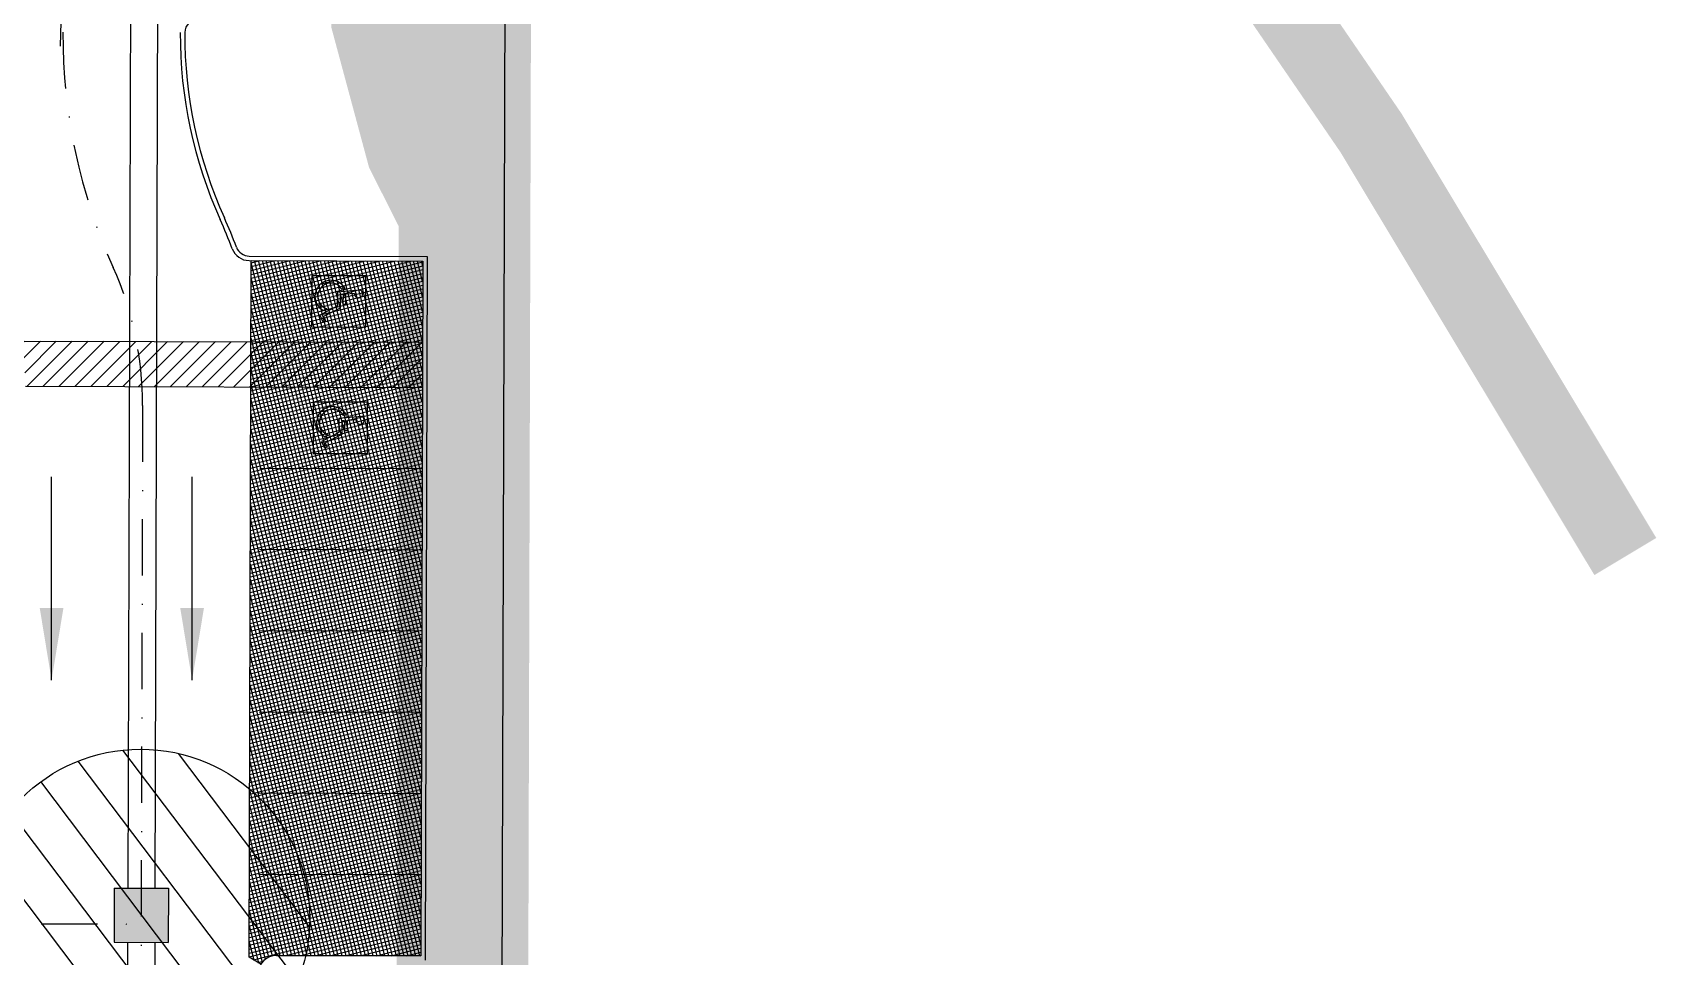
# Model space of a CAD drawing. Header units: feet. Extents: x 26064 to 27719, y 16802 to 28989.
# Drawn here: x 27523.9 to 27704.4, y 17569.4 to 17671.8 of the extents above; entities that cross this region are included whole.
import ezdxf

# ---------------------------------------------------------------- set-up
doc = ezdxf.new("R2010")
doc.units = ezdxf.units.FT
doc.header["$LTSCALE"] = 50
doc.header["$MEASUREMENT"] = 0
for name, pattern in [('CENTERPL', [0.25, 0.125, -0.0625, 0, -0.0625]), ('DASHED', [0.75, 0.5, -0.25]), ('HIDDEN', [0.375, 0.25, -0.125])]:
    doc.linetypes.add(name, pattern=pattern)
for name, color, linetype in [('CL-ROADS', 9, 'CENTERPL'), ('CONC-5INCH-BOUNDS', 251, 'Continuous'), ('CONC-5INCH-HATCH', 251, 'Continuous'), ('CURB-B', 4, 'Continuous'), ('CURB-F', 32, 'Continuous'), ('DEMO-UTILITY', 1, 'Continuous'), ('FENCES-CHAIN', 6, 'FENCE-CHAIN'), ('INLET PROTECTION', 1, 'HIDDEN'), ('INLET-HATCH', 9, 'Continuous'), ('PAINT-MARKINGS', 32, 'Continuous'), ('PARKSTRIPES', 32, 'Continuous'), ('SD-OUTER', 6, 'Continuous'), ('SD-STRUCTURE', 6, 'Continuous'), ('SILT FENCE', 200, 'Continuous'), ('SILT_FENCE', 1, 'HIDDEN'), ('WATER', 5, 'Continuous')]:
    doc.layers.add(name, color=color, linetype=linetype)
doc.styles.add('ls80', font='simplex', dxfattribs={"oblique": 15, "height": 4})
doc.linetypes.add('FENCE-CHAIN', pattern='A,1,0,[133,ltypeshp.shx,S=0.05,R=0,X=0,Y=0],-0.1', length=1.1)
doc.dimstyles.new('dim', dxfattribs={"dimtxt": 0.18, "dimasz": 0.16, "dimexe": 0.0625, "dimexo": 0.0625, "dimgap": 0.03, "dimtad": 3, "dimdec": 4, "dimzin": 0, "dimdsep": 46, "dimtxsty": 'ls80', "dimcen": 0.09, "dimclrd": 256, "dimclre": 256, "dimclrt": 256, "dimaunit": 1, "dimadec": 4, "dimazin": 0, "dimtfac": 1, "dimtdec": 4, "dimtofl": 0, "dimtmove": 2, "dimatfit": 3, "dimfxl": 0, "dimtolj": 1, "dimtzin": 0, "dimlwd": -1, "dimlwe": -1, "dimarcsym": 0})

# ---------------------------------------------------------------- blocks, each defined once
blk = doc.blocks.new('ADA-marking')
for p, q in [((-2.84, 3), (-2.84, -3)), ((2.84, 3), (-2.84, 3)), ((-1.26, 2.37), (-1.04, -0.16)), ((2.84, -3), (2.84, 3)), ((-1.4, 0.7), (-1.37, 0.35)), ((-0.89, 1.74), (-0.81, 0.79)), ((0.32, 0.79), (-0.81, 0.79)), ((-0.78, 0.47), (-0.75, 0.16)), ((-0.78, 0.47), (0.32, 0.47)), ((-0.75, 0.16), (0.74, 0.16)), ((0.32, 0.47), (0.32, 0.79)), ((0.74, 0.16), (1.68, -1.69)), ((-1.04, -0.16), (0.54, -0.16)), ((0.54, -0.16), (1.53, -2.1)), ((0.81, -1.32), (1, -1.68)), ((1.53, -2.1), (2.27, -1.77)), ((1.68, -1.69), (2.14, -1.48)), ((2.14, -1.48), (2.27, -1.77)), ((-2.84, -3), (2.84, -3))]:
    blk.add_line(p, q)
for centre, radius, start, end in [((-0.85, 2.19), 0.454, 264.3974, 156.5932), ((-0.57, -0.87), 1.77, 117.8826, 332.6359), ((-0.57, -0.87), 1.46, 123.2395, 342.159)]:
    blk.add_arc(centre, radius, start, end)

msp = doc.modelspace()

# ---------------------------------------------------------------- hatches: boundary and pattern name
at = {"layer": 'CONC-5INCH-HATCH'}
h = msp.add_hatch(dxfattribs=at)
h.set_pattern_fill('ANSI37', scale=3.33, angle=329.2625, style=0)
edge = h.paths.add_edge_path()
edge.add_line((27548.10657, 17646.54694), (27567.10749, 17646.49149))
edge.add_line((27567.10749, 17646.49149), (27566.88275, 17569.48782))
edge.add_line((27566.88275, 17569.48782), (27550.89904, 17569.53447))
edge.add_arc((27550.89321, 17567.53447), 2, 89.8327778, 149.2684029)
edge.add_line((27549.17407, 17568.55651), (27547.88471, 17569.32303))
edge.add_line((27547.88471, 17569.32303), (27548.10657, 17646.54694))
at = {"layer": 'INLET PROTECTION', "linetype": 'Continuous'}
h = msp.add_hatch(dxfattribs=at)
h.set_pattern_fill('ANSI31', scale=37.499998, angle=262.0889784, style=0)
h.set_pattern_definition([(307.088978, (51646.827, -5691.0832), (3.7392183, 2.82681806), [])])
edge = h.paths.add_edge_path()
edge.add_arc((27535.83876, 17573.64291), 18.75, 0, 360)
at = {"layer": 'PAINT-MARKINGS'}
h = msp.add_hatch(dxfattribs=at)
h.set_pattern_fill('ANSI31', scale=10, style=0)
h.paths.add_polyline_path([(27567.08123, 17637.49153), (27522.43967, 17637.62182, -0.052660556), (27523.07009, 17632.61995), (27567.06663, 17632.49155)])

# ---------------------------------------------------------------- linework, layer by layer
at = {"layer": 'CL-ROADS', "color": 7}
for p, q in [((27536.06036, 17630.47832), (27534.8262, 17200.89469)), ((26794.01811, 17575.16167), (27535.8898, 17573.00813))]:
    msp.add_line(p, q, dxfattribs=at)
for centre, radius, start, end in [((27590.23009, 17671.6712), 63, 179.8372472, 204.2592382), ((27499.06051, 17630.58461), 37, 359.8353942, 24.2592382)]:
    msp.add_arc(centre, radius, start, end, dxfattribs=at)
at = {"layer": 'CONC-5INCH-BOUNDS', "color": 7, "flags": 128}
msp.add_lwpolyline([(27548.10657, 17646.54694), (27567.10749, 17646.49149), (27566.88275, 17569.48782), (27550.89904, 17569.53447, 0.265311575), (27549.17407, 17568.55651), (27547.88471, 17569.32303), (27548.10657, 17646.54694)], format="xyb", close=True, dxfattribs=at)
at = {"layer": 'CURB-B', "color": 7, "flags": 128}
for points in [[(27542.23466, 17673.30742, 0.414213562), (27540.73029, 17671.81181)], [(27540.73029, 17671.81181, 0.107242481), (27545.12339, 17651.28405)], [(27546.46264, 17648.0265, 0.01761598), (27545.12339, 17651.28405)], [(27546.46264, 17648.0265, 0.312914188), (27547.86482, 17647.04765)]]:
    msp.add_lwpolyline(points, format="xyb", dxfattribs=at)
for points in [[(27547.86482, 17647.04765), (27567.60895, 17646.99003)], [(27567.60895, 17646.99003), (27567.38129, 17568.98636)]]:
    msp.add_lwpolyline(points, dxfattribs=at)
at = {"layer": 'CURB-F', "color": 7}
for p, q in [((27547.86336, 17646.54765), (27567.10749, 17646.49149)), ((27567.10749, 17646.49149), (27566.88275, 17569.48782)), ((27550.89904, 17569.53447), (27566.88275, 17569.48782))]:
    msp.add_line(p, q, dxfattribs=at)
for centre, radius, start, end in [((27590.23009, 17671.6712), 50, 179.8372472, 204.3218343), ((27499.57735, 17630.65499), 49.5, 20.3302099, 24.3670776), ((27547.8692, 17648.54764), 2, 200.3302099, 269.8327778), ((27550.89321, 17567.53447), 2, 89.8327778, 179.8327778)]:
    msp.add_arc(centre, radius, start, end, dxfattribs=at)
at = {"layer": 'DEMO-UTILITY', "color": 1, "linetype": 'DASHED', "const_width": 4}
msp.add_lwpolyline([(27139.07639, 16837.55616), (27136.77996, 16836.40038), (27176.86763, 16836.40038), (27177.08777, 16899.81834), (27306.13781, 16899.37037), (27307.17391, 17114.23636), (27497.1933, 17113.50827), (27496.89571, 17057.7123), (27575.39252, 17057.1509), (27578.04835, 18013.41051), (27578.04835, 18043.90918), (26750.68492, 18040.58724), (26748.26576, 18022.94146), (26393.41176, 18022.94146)], dxfattribs=at)
at = {"layer": 'FENCES-CHAIN', "color": 7, "ltscale": 0.5}
msp.add_line((27577.18074, 18012.41307), (27574.39252, 17057.15382), dxfattribs=at)
msp.add_line((27577.18074, 18012.41307), (27574.39252, 17057.15382), dxfattribs=at)
msp.add_line((27577.18074, 18012.41307), (27574.39252, 17057.15382), dxfattribs=at)
at = {"layer": 'INLET PROTECTION', "color": 7, "linetype": 'Continuous'}
msp.add_circle((27535.83876, 17573.64291), 18.75, dxfattribs=at)
at = {"layer": 'INLET-HATCH', "color": 7}
msp.add_solid([(27532.92075, 17576.9983), (27538.92073, 17576.98078), (27532.90324, 17570.99832), (27538.90321, 17570.98081)], dxfattribs=at)
at = {"layer": 'PAINT-MARKINGS', "color": 7}
for p, q in [((27522.43967, 17637.62182), (27567.08123, 17637.49153)), ((27523.07009, 17632.61995), (27567.06663, 17632.49155))]:
    msp.add_line(p, q, dxfattribs=at)
at = {"layer": 'PARKSTRIPES', "color": 7}
for p, q in [((27549.04044, 17623.54412), (27567.04037, 17623.49159)), ((27549.01417, 17614.54416), (27567.0141, 17614.49162)), ((27548.98791, 17605.5442), (27566.98783, 17605.49166)), ((27548.96164, 17596.54423), (27566.96156, 17596.4917)), ((27548.93537, 17587.54427), (27566.9353, 17587.49174)), ((27548.90911, 17578.54431), (27566.90903, 17578.49178))]:
    msp.add_line(p, q, dxfattribs=at)
at = {"layer": 'SD-OUTER', "color": 7}
for p, q in [((27538.06851, 17798.93351), (27537.42073, 17576.98516)), ((27534.81516, 17712.1316), (27534.42075, 17576.99392)), ((27534.40323, 17570.99394), (27533.75852, 17350.09524)), ((27537.40322, 17570.98519), (27536.75851, 17350.08648))]:
    msp.add_line(p, q, dxfattribs=at)
at = {"layer": 'SD-STRUCTURE', "color": 7}
for p, q in [((27532.92075, 17576.9983), (27532.90324, 17570.99832)), ((27532.92075, 17576.9983), (27538.92073, 17576.98078)), ((27538.92073, 17576.98078), (27538.90321, 17570.98081)), ((27532.90324, 17570.99832), (27538.90321, 17570.98081))]:
    msp.add_line(p, q, dxfattribs=at)
at = {"layer": 'SILT FENCE', "linetype": 'Continuous', "const_width": 10, "flags": 128}
msp.add_lwpolyline([(27571.18993, 17113.92892), (27571.18993, 17648.08742), (27565.85877, 17658.64102), (27561.96805, 17673.0828), (27561.96805, 17792.50513), (27529.07287, 17872.54221), (27515.83663, 17965.7443), (27485.76855, 17981.4147), (26810.18741, 17983.35403), (26801.24797, 17983.84578), (26736.9852, 17997.16402), (26717.6278, 17998.68722), (26707.45353, 17998.94141), (26541.31565, 17998.97573), (26439.41486, 17996.83872), (26373.56271, 17989.8501), (26343.25903, 17981.11433), (26323.44511, 17981.69672), (26251.9082, 18008.79492), (26227.05969, 18020.52676)], dxfattribs=at)
at = {"layer": 'SILT_FENCE', "color": 3, "linetype": 'Continuous', "flags": 128}
msp.add_lwpolyline([(27555.09346, 17829.87176, 13.33, 13.33, 0), (27571.56538, 17801.6497, 13.33333, 13.33333, 0), (27569.41013, 17063.19384, 13.33333, 13.33333, 0)], format="xyseb", dxfattribs=at)
at = {"layer": 'WATER', "color": 5, "linetype": 'Continuous', "const_width": 8, "elevation": 625, "flags": 128}
msp.add_lwpolyline([(27618.35549, 18036.3866), (27600.58754, 17994.82642), (27569.90643, 17960.42963), (27564.97689, 17953.33784), (27564.10413, 17945.70614), (27560.80611, 17886.26907), (27564.10669, 17876.67357), (27565.60697, 17872.17568), (27573.13702, 17831.92907), (27591.15263, 17787.04977), (27632.0139, 17719.43356), (27672.2278, 17660.66565), (27700.39955, 17613.74317)], dxfattribs=at)

# ---------------------------------------------------------------- block references
at = {"layer": 'PAINT-MARKINGS', "color": 7}
for p, rotation in [((27557.80146, 17642.01863), 269.8327777777768), ((27557.98228, 17628.01804), 270)]:
    msp.add_blockref('ADA-marking', p, dxfattribs=dict(at, rotation=rotation))

# ---------------------------------------------------------------- leaders
at = {"layer": 'SD-STRUCTURE', "color": 7}
for points in [[(27527.58491, 17696.06112), (27526.94089, 17670.31624)], [(27525.9719, 17600.04589), (27525.9719, 17622.58714)], [(27541.54589, 17600.04589), (27541.54589, 17622.58714)]]:
    msp.add_leader(points, dimstyle='dim', override={"dimscale": 50, "dimtad": 0, "dimpost": "'"}, dxfattribs=at)

doc.saveas('drawing.dxf')
